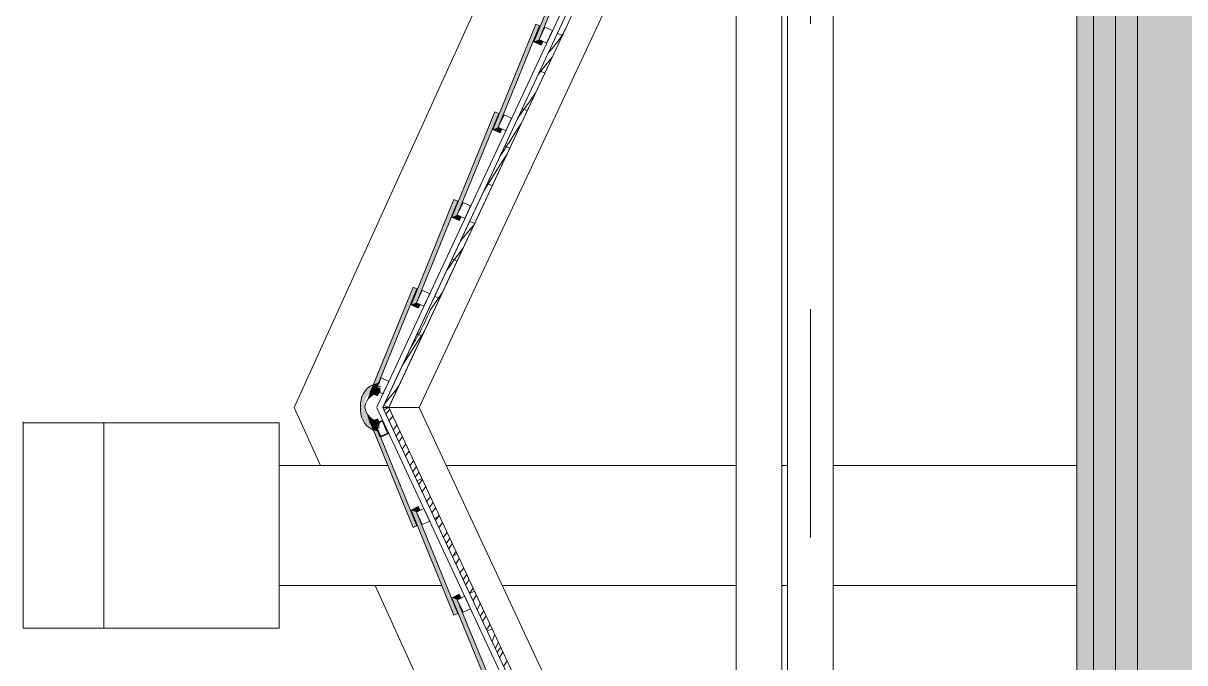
# Model space of a CAD drawing. Header units: feet. Extents: x 2791058 to 2855058, y -67651 to -26651.
# Drawn here: x 2796139 to 2800213, y -44794 to -42552 of the extents above; entities that cross this region are included whole.
import ezdxf

# ---------------------------------------------------------------- set-up
doc = ezdxf.new("R2010")
doc.units = ezdxf.units.FT
doc.header["$MEASUREMENT"] = 0
doc.linetypes.add('AStair_dashed', pattern=[1800, 800, -1000])
doc.linetypes.add('Dot & Dashed', pattern=[335.138881, 176.388884, -88.194442, 0, -70.555556])
for name, color, linetype, lineweight in [('0_muret e jashtme_Pen_No__1', 7, 'Continuous', 0), ('2D Drafting - General_Pen_No__1', 7, 'Continuous', 0), ('Shell - Roof_Pen_No__1', 7, 'Continuous', 0), ('Shell - Roof_Pen_No__21', 7, 'Continuous', 0), ('Structural - Bearing_Pen_No__1', 7, 'Continuous', 0)]:
    doc.layers.add(name, color=color, linetype=linetype, lineweight=lineweight)
for name, color, linetype, lineweight, true_color in [('0_muret e jashtme_Pen_No__14', 7, 'Continuous', 0, 0xbd8b17), ('2D Drafting - General_Pen_No__82', 7, 'Continuous', 0, 0xaaaaaa), ('Structural - Bearing_Pen_No__107', 7, 'Continuous', 0, 0xaaaaaa), ('Structural - Bearing_Pen_No__14', 7, 'Continuous', 0, 0xbd8b17)]:
    doc.layers.add(name, color=color, linetype=linetype, lineweight=lineweight, true_color=true_color)
doc.layers.add('Structural - Bearing', color=7, linetype='Continuous')
pattern_1 = [(90, (2247653.822, -76424.967), (-34.6410162, 0), [20, -40]), (90, (2247636.502, -76394.967), (-34.6410162, 0), [20, -40]), (150, (2247653.822, -76404.967), (17.320508, 30), [20, -40]), (150, (2247619.18, -76404.967), (17.320508, 30), [20, -40]), (210, (2247653.822, -76424.967), (-17.320508, 30), [20, -40]), (210, (2247619.18, -76424.967), (-17.320508, 30), [20, -40])]
pattern_2 = [(90, (2247653.82, -76424.97), (-200, 0), [])]

# ---------------------------------------------------------------- blocks, each defined once
blk = doc.blocks.new('*X12', base_point=(2247653.8, -76425))
at = {"layer": 'Structural - Bearing_Pen_No__14', "color": 42, "linetype": 'Continuous', "lineweight": 0, "true_color": 0xbd8b17}
for p, q in [((2798014.1, -42615.6), (2798026.6, -42597.2)), ((2798026.6, -42597.2), (2798037.8, -42578.1)), ((2798037.8, -42578.1), (2798041.6, -42570.5)), ((2797981, -42654.5), (2797985.8, -42649.7)), ((2797985.8, -42649.7), (2798000.5, -42633.1)), ((2798000.5, -42633.1), (2798014.1, -42615.6)), ((2797971.6, -42698.3), (2797994.8, -42670.7)), ((2797945, -42731.5), (2797971.6, -42698.3)), ((2797917, -42823.9), (2797935.2, -42798.3)), ((2797894.2, -42855.9), (2797917, -42823.9)), ((2797873, -42885.8), (2797894.2, -42855.9)), ((2797863.9, -42937.5), (2797885, -42905.7)), ((2797885, -42905.7), (2797885.3, -42905.2)), ((2797838.1, -42977.4), (2797840.6, -42973.4)), ((2797840.6, -42973.4), (2797843.2, -42969.5)), ((2797843.2, -42969.5), (2797863.9, -42937.5)), ((2797810.1, -43020.5), (2797823.1, -43001.1)), ((2797823.1, -43001.1), (2797825.6, -42997.2)), ((2797823.6, -43029.3), (2797836.2, -43010.4)), ((2797825.6, -42997.2), (2797828.1, -42993.2)), ((2797828.1, -42993.2), (2797830.6, -42989.2)), ((2797830.6, -42989.2), (2797833.1, -42985.3)), ((2797833.1, -42985.3), (2797835.6, -42981.3)), ((2797835.6, -42981.3), (2797838.1, -42977.4)), ((2797792.8, -43077.4), (2797808.1, -43053.3)), ((2797808.1, -43053.3), (2797823.6, -43029.3)), ((2797777.8, -43101.8), (2797792.8, -43077.4)), ((2797750.7, -43147.6), (2797763.1, -43126.3)), ((2797763.1, -43126.3), (2797777.8, -43101.8)), ((2797711.4, -43268.8), (2797719, -43261.2)), ((2797673.9, -43313.1), (2797683.1, -43301.9)), ((2797683.1, -43301.9), (2797692.5, -43290.8)), ((2797692.5, -43290.8), (2797701.9, -43279.7)), ((2797701.9, -43279.7), (2797711.4, -43268.8)), ((2797654.1, -43377.1), (2797682.1, -43340.4)), ((2797672.8, -43314.4), (2797673.9, -43313.1)), ((2797626, -43415.8), (2797654.1, -43377.1)), ((2797624.4, -43418), (2797626, -43415.8)), ((2797590, -43523.6), (2797609.1, -43496.6)), ((2797567.2, -43555.6), (2797590, -43523.6)), ((2797557.7, -43578.3), (2797552.7, -43589.5)), ((2797562.6, -43567), (2797557.7, -43578.3)), ((2797567.2, -43555.6), (2797562.6, -43567)), ((2797536.6, -43622.6), (2797530.9, -43633.4)), ((2797542.1, -43611.6), (2797536.6, -43622.6)), ((2797547.5, -43600.6), (2797542.1, -43611.6)), ((2797552.7, -43589.5), (2797547.5, -43600.6)), ((2797506.6, -43691.9), (2797525.7, -43662.6)), ((2797509, -43672.2), (2797512, -43667.7)), ((2797512, -43667.7), (2797514.8, -43663.1)), ((2797514.8, -43663.1), (2797517.5, -43658.5)), ((2797517.5, -43658.5), (2797520.1, -43653.8)), ((2797520.1, -43653.8), (2797522.6, -43649)), ((2797522.6, -43649), (2797525, -43644.2)), ((2797530.9, -43633.4), (2797525, -43644.2)), ((2797525.7, -43662.6), (2797545, -43633.5)), ((2797545, -43633.5), (2797545.7, -43632.5)), ((2797487.8, -43721.3), (2797506.6, -43691.9)), ((2797499.3, -43685.9), (2797502.9, -43681.1)), ((2797502.9, -43681.1), (2797506, -43676.7)), ((2797506, -43676.7), (2797509, -43672.2)), ((2797468.5, -43752), (2797469.2, -43750.8)), ((2797469.2, -43750.8), (2797487.8, -43721.3)), ((2797473.2, -43787.7), (2797476, -43779.3)), ((2797476, -43779.3), (2797482.2, -43768.4)), ((2797447.2, -43836.5), (2797453.4, -43827.7)), ((2797453.4, -43827.7), (2797458.1, -43820.1)), ((2797412.6, -43878.6), (2797433.5, -43853)), ((2797433.5, -43853), (2797440.6, -43845)), ((2797440.6, -43845), (2797447.2, -43836.5)), ((2797404.7, -43888.6), (2797412.6, -43878.6))]:
    blk.add_line(p, q, dxfattribs=at)
blk = doc.blocks.new('Fill_6', base_point=(2247653.8, -74425))
at = {"layer": 'Structural - Bearing_Pen_No__1', "color": 7, "linetype": 'Continuous', "lineweight": 0}
for p, q in [((2799961.7, -38412.9), (2797403.9, -43890.3)), ((2797421.5, -43898.5), (2799983.1, -38412.9)), ((2797403.9, -43890.3), (2797421.5, -43898.5))]:
    blk.add_line(p, q, dxfattribs=at)
at = {"layer": 'Structural - Bearing_Pen_No__14', "color": 42, "linetype": 'Continuous', "lineweight": 0, "true_color": 0xbd8b17}
blk.add_blockref('*X12', (2247653.8, -76425), dxfattribs=at)
blk = doc.blocks.new('Wall_48', base_point=(2797806.9, -44928.8))
at = {"layer": 'Structural - Bearing', "linetype": 'Continuous', "lineweight": 0}
blk.add_hatch(color=255, dxfattribs=at).paths.add_polyline_path([(2797806.9, -44928.8), (2797661.5, -44572.8), (2797642.8, -44565.5), (2797793.4, -44934.3)])
at = {"layer": 'Structural - Bearing_Pen_No__1', "color": 7, "linetype": 'Continuous', "lineweight": 0, "flags": 128}
for points in [[(2797642.8, -44565.5), (2797793.4, -44934.3)], [(2797806.9, -44928.8), (2797661.5, -44572.8)], [(2797793.4, -44934.3), (2797806.9, -44928.8)]]:
    blk.add_lwpolyline(points, dxfattribs=at)
blk = doc.blocks.new('Wall_49', base_point=(2797661.5, -44572.8))
at = {"layer": 'Structural - Bearing', "linetype": 'Continuous', "lineweight": 0}
blk.add_hatch(color=255, dxfattribs=at).paths.add_polyline_path([(2797661.5, -44572.8), (2797674.7, -44566.7), (2797668.5, -44553.5), (2797642.8, -44565.5)])
at = {"layer": 'Structural - Bearing_Pen_No__1', "color": 7, "linetype": 'Continuous', "lineweight": 0, "flags": 128}
for points in [[(2797668.5, -44553.5), (2797642.8, -44565.5)], [(2797674.7, -44566.7), (2797668.5, -44553.5)], [(2797661.5, -44572.8), (2797674.7, -44566.7)]]:
    blk.add_lwpolyline(points, dxfattribs=at)
blk = doc.blocks.new('Wall_50', base_point=(2797663.4, -44621.4))
at = {"layer": 'Structural - Bearing', "linetype": 'Continuous', "lineweight": 0}
blk.add_hatch(color=255, dxfattribs=at).paths.add_polyline_path([(2797663.4, -44621.4), (2797518, -44265.5), (2797499.3, -44258.2), (2797649.9, -44626.9)])
at = {"layer": 'Structural - Bearing_Pen_No__1', "color": 7, "linetype": 'Continuous', "lineweight": 0, "flags": 128}
for points in [[(2797499.3, -44258.2), (2797649.9, -44626.9)], [(2797663.4, -44621.4), (2797518, -44265.5)], [(2797649.9, -44626.9), (2797663.4, -44621.4)]]:
    blk.add_lwpolyline(points, dxfattribs=at)
blk = doc.blocks.new('Wall_51', base_point=(2797518, -44265.5))
at = {"layer": 'Structural - Bearing', "linetype": 'Continuous', "lineweight": 0}
blk.add_hatch(color=255, dxfattribs=at).paths.add_polyline_path([(2797518, -44265.5), (2797531.1, -44259.3), (2797525, -44246.1), (2797499.3, -44258.2)])
at = {"layer": 'Structural - Bearing_Pen_No__1', "color": 7, "linetype": 'Continuous', "lineweight": 0, "flags": 128}
for points in [[(2797525, -44246.1), (2797499.3, -44258.2)], [(2797518, -44265.5), (2797531.1, -44259.3)], [(2797531.1, -44259.3), (2797525, -44246.1)]]:
    blk.add_lwpolyline(points, dxfattribs=at)
blk = doc.blocks.new('Wall_52', base_point=(2797519.8, -44314.1))
at = {"layer": 'Structural - Bearing', "linetype": 'Continuous', "lineweight": 0}
for points in [[(2797366.9, -43978), (2797384.9, -43983.9), (2797374.4, -43958.1), (2797355.7, -43950.8)], [(2797506.4, -44319.6), (2797519.8, -44314.1), (2797384.9, -43983.9), (2797366.9, -43978)]]:
    blk.add_hatch(color=255, dxfattribs=at).paths.add_polyline_path(points)
at = {"layer": 'Structural - Bearing_Pen_No__1', "color": 7, "linetype": 'Continuous', "lineweight": 0, "flags": 128}
for points in [[(2797355.7, -43950.8), (2797506.4, -44319.6)], [(2797519.8, -44314.1), (2797374.4, -43958.1)], [(2797506.4, -44319.6), (2797519.8, -44314.1)]]:
    blk.add_lwpolyline(points, dxfattribs=at)
blk = doc.blocks.new('Wall_53', base_point=(2797374.4, -43958.1))
at = {"layer": 'Structural - Bearing', "linetype": 'Continuous', "lineweight": 0}
blk.add_hatch(color=255, dxfattribs=at).paths.add_polyline_path([(2797374.4, -43958.1), (2797387.6, -43952), (2797381.5, -43938.8), (2797355.7, -43950.8)])
at = {"layer": 'Structural - Bearing_Pen_No__1', "color": 7, "linetype": 'Continuous', "lineweight": 0, "flags": 128}
for points in [[(2797381.5, -43938.8), (2797355.7, -43950.8)], [(2797374.4, -43958.1), (2797387.6, -43952)], [(2797387.6, -43952), (2797381.5, -43938.8)]]:
    blk.add_lwpolyline(points, dxfattribs=at)
blk = doc.blocks.new('Wall_76', base_point=(2797391, -43830.2))
at = {"layer": 'Structural - Bearing', "linetype": 'Continuous', "lineweight": 0}
for points in [[(2797344, -43877.3, -0.245248), (2797392.6, -43844.7), (2797391, -43830.2, 0.121657), (2797356, -43843.1)], [(2797353.5, -43950.7), (2797322.7, -43896.2, 0.405813), (2797386, -43984.1), (2797388.6, -43969.7, -0.162057)], [(2797344, -43877.3, 0.081002), (2797337.3, -43896.5)]]:
    blk.add_hatch(color=255, dxfattribs=at).paths.add_polyline_path(points)
at = {"layer": 'Structural - Bearing_Pen_No__1', "color": 7, "linetype": 'Continuous', "lineweight": 0}
for radius, start, end in [(77.8, 96.3459, 124.0911), (63.2, 96.3459, 169.9885), (77.8, 171.6164, 245.1176), (63.2, 223.1476, 259.9682), (77.8, 259.1529, 259.9682)]:
    blk.add_arc((2797399.6, -43907.5), radius, start, end, dxfattribs=at)
blk = doc.blocks.new('Wall_81', base_point=(2798094, -42253.5))
at = {"layer": 'Structural - Bearing', "linetype": 'Continuous', "lineweight": 0}
blk.add_hatch(color=255, dxfattribs=at).paths.add_polyline_path([(2798080.5, -42248), (2797929.9, -42616.7), (2797948.5, -42609.4), (2798094, -42253.5)])
at = {"layer": 'Structural - Bearing_Pen_No__1', "color": 7, "linetype": 'Continuous', "lineweight": 0, "flags": 128}
for points in [[(2798080.5, -42248), (2797929.9, -42616.7)], [(2797948.5, -42609.4), (2798094, -42253.5)], [(2798094, -42253.5), (2798080.5, -42248)]]:
    blk.add_lwpolyline(points, dxfattribs=at)
blk = doc.blocks.new('Wall_82', base_point=(2797948.5, -42609.4))
at = {"layer": 'Structural - Bearing', "linetype": 'Continuous', "lineweight": 0}
blk.add_hatch(color=255, dxfattribs=at).paths.add_polyline_path([(2797929.9, -42616.7), (2797955.6, -42628.8), (2797961.7, -42615.6), (2797948.5, -42609.4)])
at = {"layer": 'Structural - Bearing_Pen_No__1', "color": 7, "linetype": 'Continuous', "lineweight": 0, "flags": 128}
for points in [[(2797961.7, -42615.6), (2797948.5, -42609.4)], [(2797929.9, -42616.7), (2797955.6, -42628.8)], [(2797955.6, -42628.8), (2797961.7, -42615.6)]]:
    blk.add_lwpolyline(points, dxfattribs=at)
blk = doc.blocks.new('Wall_83', base_point=(2797519.8, -43482.9))
at = {"layer": 'Structural - Bearing', "linetype": 'Continuous', "lineweight": 0}
for points in [[(2797367.3, -43817.9), (2797385.4, -43812.1), (2797519.8, -43482.9), (2797506.4, -43477.4)], [(2797355.7, -43846.2), (2797374.4, -43838.9), (2797385.4, -43812.1), (2797367.3, -43817.9)]]:
    blk.add_hatch(color=255, dxfattribs=at).paths.add_polyline_path(points)
at = {"layer": 'Structural - Bearing_Pen_No__1', "color": 7, "linetype": 'Continuous', "lineweight": 0, "flags": 128}
for points in [[(2797506.4, -43477.4), (2797355.7, -43846.2)], [(2797374.4, -43838.9), (2797519.8, -43482.9)], [(2797519.8, -43482.9), (2797506.4, -43477.4)]]:
    blk.add_lwpolyline(points, dxfattribs=at)
blk = doc.blocks.new('Wall_84', base_point=(2797374.4, -43838.9))
at = {"layer": 'Structural - Bearing', "linetype": 'Continuous', "lineweight": 0}
blk.add_hatch(color=255, dxfattribs=at).paths.add_polyline_path([(2797355.7, -43846.2), (2797381.5, -43858.2), (2797387.6, -43845), (2797374.4, -43838.9)])
at = {"layer": 'Structural - Bearing_Pen_No__1', "color": 7, "linetype": 'Continuous', "lineweight": 0, "flags": 128}
for points in [[(2797355.7, -43846.2), (2797381.5, -43858.2)], [(2797387.6, -43845), (2797374.4, -43838.9)], [(2797381.5, -43858.2), (2797387.6, -43845)]]:
    blk.add_lwpolyline(points, dxfattribs=at)
blk = doc.blocks.new('Wall_85', base_point=(2797390.1, -43811.3))
at = {"layer": 'Structural - Bearing', "linetype": 'Continuous', "lineweight": 0}
for points in [[(2797392, -43825.7), (2797390.1, -43811.3, 0.405813), (2797322.7, -43896.2), (2797356, -43843.1, -0.162057)], [(2797343.1, -43916), (2797337.3, -43896.5, 0.081002)], [(2797343.1, -43916), (2797353.5, -43950.7, 0.121657), (2797387.8, -43965.3), (2797390.1, -43950.9, -0.245248)]]:
    blk.add_hatch(color=255, dxfattribs=at).paths.add_polyline_path(points)
at = {"layer": 'Structural - Bearing_Pen_No__1', "color": 7, "linetype": 'Continuous', "lineweight": 0}
for radius, start, end in [(77.8, 114.9142, 185.6782), (63.2, 97.3264, 134.1471), (77.8, 97.3264, 100.8729), (63.2, 187.3062, 260.9488), (77.8, 233.2035, 236.0727), (77.8, 252.1651, 260.9488)]:
    blk.add_arc((2797400, -43888.5), radius, start, end, dxfattribs=at)
blk = doc.blocks.new('Wall_86', base_point=(2797390.1, -43811.3))
at = {"layer": 'Structural - Bearing', "linetype": 'Continuous', "lineweight": 0}
for points in [[(2797392, -43825.7), (2797390.1, -43811.3, 0.405813), (2797322.7, -43896.2), (2797356, -43843.1, -0.162057)], [(2797343.1, -43916), (2797337.3, -43896.5, 0.081002)], [(2797343.1, -43916), (2797353.5, -43950.7, 0.121657), (2797387.8, -43965.3), (2797390.1, -43950.9, -0.245248)]]:
    blk.add_hatch(color=255, dxfattribs=at).paths.add_polyline_path(points)
at = {"layer": 'Structural - Bearing_Pen_No__1', "color": 7, "linetype": 'Continuous', "lineweight": 0}
for radius, start, end in [(77.8, 114.9142, 185.6782), (63.2, 97.3264, 134.1471), (77.8, 97.3264, 100.8729), (63.2, 187.3062, 260.9488), (77.8, 233.2035, 236.0727), (77.8, 252.1651, 260.9488)]:
    blk.add_arc((2797400, -43888.5), radius, start, end, dxfattribs=at)
blk = doc.blocks.new('Wall_87', base_point=(2797391, -43830.2))
at = {"layer": 'Structural - Bearing', "linetype": 'Continuous', "lineweight": 0}
for points in [[(2797344, -43877.3, -0.245248), (2797392.6, -43844.7), (2797391, -43830.2, 0.121657), (2797356, -43843.1)], [(2797353.5, -43950.7), (2797322.7, -43896.2, 0.405813), (2797386, -43984.1), (2797388.6, -43969.7, -0.162057)], [(2797344, -43877.3, 0.081002), (2797337.3, -43896.5)]]:
    blk.add_hatch(color=255, dxfattribs=at).paths.add_polyline_path(points)
at = {"layer": 'Structural - Bearing_Pen_No__1', "color": 7, "linetype": 'Continuous', "lineweight": 0}
for radius, start, end in [(77.8, 96.3459, 107.0665), (63.2, 96.3459, 169.9885), (77.8, 122.8798, 124.0911), (77.8, 171.6164, 245.1176), (63.2, 223.1476, 259.9682), (77.8, 259.1529, 259.9682)]:
    blk.add_arc((2797399.6, -43907.5), radius, start, end, dxfattribs=at)
blk = doc.blocks.new('Wall_88', base_point=(2797390.1, -43811.3))
at = {"layer": 'Structural - Bearing', "linetype": 'Continuous', "lineweight": 0}
for points in [[(2797392, -43825.7), (2797390.1, -43811.3, 0.405813), (2797322.7, -43896.2), (2797356, -43843.1, -0.162057)], [(2797343.1, -43916), (2797337.3, -43896.5, 0.081002)], [(2797343.1, -43916), (2797353.5, -43950.7, 0.121657), (2797387.8, -43965.3), (2797390.1, -43950.9, -0.245248)]]:
    blk.add_hatch(color=255, dxfattribs=at).paths.add_polyline_path(points)
at = {"layer": 'Structural - Bearing_Pen_No__1', "color": 7, "linetype": 'Continuous', "lineweight": 0}
for radius, start, end in [(77.8, 114.9142, 185.6782), (63.2, 97.3264, 134.1471), (77.8, 97.3264, 100.8729), (63.2, 187.3062, 260.9488), (77.8, 233.2035, 236.0727), (77.8, 252.1651, 260.9488)]:
    blk.add_arc((2797400, -43888.5), radius, start, end, dxfattribs=at)
blk = doc.blocks.new('Wall_89', base_point=(2797391, -43830.2))
at = {"layer": 'Structural - Bearing', "linetype": 'Continuous', "lineweight": 0}
for points in [[(2797344, -43877.3, -0.245248), (2797392.6, -43844.7), (2797391, -43830.2, 0.121657), (2797356, -43843.1)], [(2797353.5, -43950.7), (2797322.7, -43896.2, 0.405813), (2797386, -43984.1), (2797388.6, -43969.7, -0.162057)], [(2797344, -43877.3, 0.081002), (2797337.3, -43896.5)]]:
    blk.add_hatch(color=255, dxfattribs=at).paths.add_polyline_path(points)
at = {"layer": 'Structural - Bearing_Pen_No__1', "color": 7, "linetype": 'Continuous', "lineweight": 0}
for radius, start, end in [(77.8, 96.3459, 107.0665), (63.2, 96.3459, 169.9885), (77.8, 122.8798, 124.0911), (77.8, 171.6164, 245.1176), (63.2, 223.1476, 259.9682), (77.8, 259.1529, 259.9682)]:
    blk.add_arc((2797399.6, -43907.5), radius, start, end, dxfattribs=at)
blk = doc.blocks.new('Wall_90', base_point=(2797391, -43830.2))
at = {"layer": 'Structural - Bearing', "linetype": 'Continuous', "lineweight": 0}
for points in [[(2797344, -43877.3, -0.245248), (2797392.6, -43844.7), (2797391, -43830.2, 0.121657), (2797356, -43843.1)], [(2797353.5, -43950.7), (2797322.7, -43896.2, 0.405813), (2797386, -43984.1), (2797388.6, -43969.7, -0.162057)], [(2797344, -43877.3, 0.081002), (2797337.3, -43896.5)]]:
    blk.add_hatch(color=255, dxfattribs=at).paths.add_polyline_path(points)
at = {"layer": 'Structural - Bearing_Pen_No__1', "color": 7, "linetype": 'Continuous', "lineweight": 0}
for radius, start, end in [(77.8, 96.3459, 107.0665), (63.2, 96.3459, 169.9885), (77.8, 122.8798, 124.0911), (77.8, 171.6164, 245.1176), (63.2, 223.1476, 259.9682), (77.8, 259.1529, 259.9682)]:
    blk.add_arc((2797399.6, -43907.5), radius, start, end, dxfattribs=at)
blk = doc.blocks.new('Wall_91', base_point=(2797390.1, -43811.3))
at = {"layer": 'Structural - Bearing', "linetype": 'Continuous', "lineweight": 0}
blk.add_hatch(color=255, dxfattribs=at).paths.add_polyline_path([(2797390.1, -43811.3, 0.866398), (2797387.8, -43965.3), (2797390.1, -43950.9, -0.866398), (2797392, -43825.7)])
at = {"layer": 'Structural - Bearing_Pen_No__1', "color": 7, "linetype": 'Continuous', "lineweight": 0}
for radius, start, end in [(77.8, 114.9142, 185.6782), (63.2, 97.3264, 134.1471), (77.8, 97.3264, 100.8729), (63.2, 187.3062, 260.9488), (77.8, 233.2035, 236.0727), (77.8, 252.1651, 260.9488)]:
    blk.add_arc((2797400, -43888.5), radius, start, end, dxfattribs=at)
blk = doc.blocks.new('*X141', base_point=(2247653.8, -76425))
at = {"layer": 'Structural - Bearing_Pen_No__14', "color": 42, "linetype": 'Continuous', "lineweight": 0, "true_color": 0xbd8b17}
for p, q in [((2797415.3, -43916.6), (2797424.5, -43905.4)), ((2797424.5, -43905.4), (2797424.6, -43905.2)), ((2797411, -43921.9), (2797415.3, -43916.6)), ((2797422.1, -43945.7), (2797424.5, -43942.6)), ((2797424.5, -43942.6), (2797435.6, -43928.7)), ((2797437.3, -43978.1), (2797445.4, -43966.7)), ((2797445.4, -43966.7), (2797450.2, -43960)), ((2797447.1, -43999.1), (2797455.4, -43987.7)), ((2797455.4, -43987.7), (2797460.1, -43981.3)), ((2797456.4, -44019.1), (2797458.1, -44016.8)), ((2797458.1, -44016.8), (2797469.7, -44001.8)), ((2797474.4, -44036.8), (2797481.7, -44027.5)), ((2797468.4, -44044.7), (2797474.4, -44036.8)), ((2797479.8, -44069.3), (2797481.7, -44066.8)), ((2797481.7, -44066.8), (2797493.1, -44051.8)), ((2797495.7, -44103.3), (2797508.6, -44085.2)), ((2797505.4, -44124.1), (2797518.3, -44105.9)), ((2797514.4, -44143.2), (2797524.4, -44129.5)), ((2797524.4, -44129.5), (2797527.4, -44125.4)), ((2797526.4, -44169.1), (2797537.4, -44153.9)), ((2797537.4, -44153.9), (2797539.4, -44151.1)), ((2797538.1, -44194.1), (2797539.8, -44191.7)), ((2797539.8, -44191.7), (2797551.1, -44176.1)), ((2797554.2, -44228.5), (2797567.1, -44210.4)), ((2797564.1, -44249.8), (2797576.9, -44231.3)), ((2797572.7, -44268.2), (2797585.6, -44250.1)), ((2797585.2, -44294.8), (2797595.6, -44279.5)), ((2797595.6, -44279.5), (2797597.9, -44276.2)), ((2797596.9, -44320.1), (2797598.8, -44317.2)), ((2797598.8, -44317.2), (2797609.7, -44301.5)), ((2797612.7, -44353.7), (2797612.8, -44353.6)), ((2797612.8, -44353.6), (2797625.6, -44335.6)), ((2797626.4, -44371.2), (2797635.8, -44357.4)), ((2797623.1, -44376.1), (2797626.4, -44371.2)), ((2797631.6, -44394.4), (2797639.4, -44382.7)), ((2797639.4, -44382.7), (2797644.3, -44375.7)), ((2797655, -44405.9), (2797657, -44402.8)), ((2797644.6, -44422.2), (2797655, -44405.9)), ((2797656.3, -44447.3), (2797658.7, -44443.4)), ((2797658.7, -44443.4), (2797668.8, -44428.1)), ((2797671.1, -44479), (2797676.2, -44471.9)), ((2797676.2, -44471.9), (2797684.1, -44460.8)), ((2797691.5, -44489.3), (2797694.9, -44484.1)), ((2797682.5, -44503.2), (2797691.5, -44489.3)), ((2797691, -44521.4), (2797692.1, -44519.6)), ((2797692.1, -44519.6), (2797695.1, -44515)), ((2797695.1, -44515), (2797698.1, -44510.3)), ((2797698.1, -44510.3), (2797701.2, -44505.7)), ((2797701.2, -44505.7), (2797703.4, -44502.2)), ((2797704.8, -44551.1), (2797715.6, -44533)), ((2797715.6, -44533), (2797716.8, -44531)), ((2797719.7, -44570.2), (2797728.5, -44556)), ((2797719.7, -44570.2), (2797717.3, -44577.8)), ((2797735, -44601.5), (2797731.8, -44608.9)), ((2797739.6, -44590.2), (2797735, -44601.5)), ((2797739.6, -44590.2), (2797742.5, -44586)), ((2797742.1, -44630.9), (2797744.4, -44627.2)), ((2797744.4, -44627.2), (2797746.9, -44623.3)), ((2797746.9, -44623.3), (2797749.4, -44619.3)), ((2797749.4, -44619.3), (2797751.9, -44615.4)), ((2797750.1, -44648.1), (2797753.2, -44643.5)), ((2797751.9, -44615.4), (2797754.4, -44611.5)), ((2797753.2, -44643.5), (2797762.8, -44629.5)), ((2797764.3, -44678.4), (2797767.5, -44673.4)), ((2797767.5, -44673.4), (2797774.7, -44662.2)), ((2797774.7, -44662.2), (2797776.7, -44659.2)), ((2797791, -44701), (2797783.5, -44719.5)), ((2797793.3, -44694.7), (2797791, -44701)), ((2797805.9, -44721.8), (2797800.8, -44732.4)), ((2797795.2, -44743.3), (2797794.9, -44743.9)), ((2797800.8, -44732.4), (2797795.2, -44743.3)), ((2797801.3, -44757.7), (2797803.6, -44754.3)), ((2797803.6, -44754.3), (2797813.9, -44739)), ((2797809.5, -44775.3), (2797821.9, -44756.1)), ((2797825.4, -44804.7), (2797832.3, -44793.4)), ((2797832.3, -44793.4), (2797836.3, -44786.9))]:
    blk.add_line(p, q, dxfattribs=at)
blk = doc.blocks.new('Fill_7', base_point=(2247653.8, -74425))
at = {"layer": 'Structural - Bearing_Pen_No__1', "color": 7, "linetype": 'Continuous', "lineweight": 0}
for p, q in [((2797421.5, -43898.5), (2797403.9, -43906.7)), ((2797403.9, -43906.7), (2799961.7, -49384.1)), ((2799983.1, -49384.1), (2797421.5, -43898.5))]:
    blk.add_line(p, q, dxfattribs=at)
at = {"layer": 'Structural - Bearing_Pen_No__14', "color": 42, "linetype": 'Continuous', "lineweight": 0, "true_color": 0xbd8b17}
blk.add_blockref('*X141', (2247653.8, -76425), dxfattribs=at)
blk = doc.blocks.new('Wall_104', base_point=(2797950.4, -42560.8))
at = {"layer": 'Structural - Bearing', "linetype": 'Continuous', "lineweight": 0}
blk.add_hatch(color=255, dxfattribs=at).paths.add_polyline_path([(2797937, -42555.3), (2797786.3, -42924.1), (2797805, -42916.8), (2797950.4, -42560.8)])
at = {"layer": 'Structural - Bearing_Pen_No__1', "color": 7, "linetype": 'Continuous', "lineweight": 0, "flags": 128}
for points in [[(2797937, -42555.3), (2797786.3, -42924.1)], [(2797805, -42916.8), (2797950.4, -42560.8)], [(2797950.4, -42560.8), (2797937, -42555.3)]]:
    blk.add_lwpolyline(points, dxfattribs=at)
blk = doc.blocks.new('Wall_105', base_point=(2797805, -42916.8))
at = {"layer": 'Structural - Bearing', "linetype": 'Continuous', "lineweight": 0}
blk.add_hatch(color=255, dxfattribs=at).paths.add_polyline_path([(2797786.3, -42924.1), (2797812, -42936.1), (2797818.2, -42922.9), (2797805, -42916.8)])
at = {"layer": 'Structural - Bearing_Pen_No__1', "color": 7, "linetype": 'Continuous', "lineweight": 0, "flags": 128}
for points in [[(2797786.3, -42924.1), (2797812, -42936.1)], [(2797818.2, -42922.9), (2797805, -42916.8)], [(2797812, -42936.1), (2797818.2, -42922.9)]]:
    blk.add_lwpolyline(points, dxfattribs=at)
blk = doc.blocks.new('Wall_106', base_point=(2797806.9, -42868.2))
at = {"layer": 'Structural - Bearing', "linetype": 'Continuous', "lineweight": 0}
blk.add_hatch(color=255, dxfattribs=at).paths.add_polyline_path([(2797793.4, -42862.7), (2797642.8, -43231.5), (2797661.5, -43224.1), (2797806.9, -42868.2)])
at = {"layer": 'Structural - Bearing_Pen_No__1', "color": 7, "linetype": 'Continuous', "lineweight": 0, "flags": 128}
for points in [[(2797793.4, -42862.7), (2797642.8, -43231.5)], [(2797661.5, -43224.1), (2797806.9, -42868.2)], [(2797806.9, -42868.2), (2797793.4, -42862.7)]]:
    blk.add_lwpolyline(points, dxfattribs=at)
blk = doc.blocks.new('Wall_107', base_point=(2797661.5, -43224.1))
at = {"layer": 'Structural - Bearing', "linetype": 'Continuous', "lineweight": 0}
blk.add_hatch(color=255, dxfattribs=at).paths.add_polyline_path([(2797642.8, -43231.5), (2797668.5, -43243.5), (2797674.7, -43230.3), (2797661.5, -43224.1)])
at = {"layer": 'Structural - Bearing_Pen_No__1', "color": 7, "linetype": 'Continuous', "lineweight": 0, "flags": 128}
for points in [[(2797642.8, -43231.5), (2797668.5, -43243.5)], [(2797674.7, -43230.3), (2797661.5, -43224.1)], [(2797668.5, -43243.5), (2797674.7, -43230.3)]]:
    blk.add_lwpolyline(points, dxfattribs=at)
blk = doc.blocks.new('Wall_108', base_point=(2797663.4, -43175.5))
at = {"layer": 'Structural - Bearing', "linetype": 'Continuous', "lineweight": 0}
blk.add_hatch(color=255, dxfattribs=at).paths.add_polyline_path([(2797649.9, -43170), (2797499.3, -43538.8), (2797518, -43531.5), (2797663.4, -43175.5)])
at = {"layer": 'Structural - Bearing_Pen_No__1', "color": 7, "linetype": 'Continuous', "lineweight": 0, "flags": 128}
for points in [[(2797649.9, -43170), (2797499.3, -43538.8)], [(2797518, -43531.5), (2797663.4, -43175.5)], [(2797663.4, -43175.5), (2797649.9, -43170)]]:
    blk.add_lwpolyline(points, dxfattribs=at)
blk = doc.blocks.new('Wall_109', base_point=(2797518, -43531.5))
at = {"layer": 'Structural - Bearing', "linetype": 'Continuous', "lineweight": 0}
blk.add_hatch(color=255, dxfattribs=at).paths.add_polyline_path([(2797499.3, -43538.8), (2797525, -43550.8), (2797531.1, -43537.6), (2797518, -43531.5)])
at = {"layer": 'Structural - Bearing_Pen_No__1', "color": 7, "linetype": 'Continuous', "lineweight": 0, "flags": 128}
for points in [[(2797499.3, -43538.8), (2797525, -43550.8)], [(2797531.1, -43537.6), (2797518, -43531.5)], [(2797525, -43550.8), (2797531.1, -43537.6)]]:
    blk.add_lwpolyline(points, dxfattribs=at)

msp = doc.modelspace()

# ---------------------------------------------------------------- hatches: boundary and pattern name
at = {"layer": '0_muret e jashtme_Pen_No__14', "linetype": 'Continuous', "lineweight": 0, "true_color": 0xbd8b17}
h = msp.add_hatch(dxfattribs=at)
h.set_pattern_fill('STYROFOAM_SM_INSULATION', color=42, style=0, pattern_type=2)
h.set_pattern_definition(pattern_1)
h.paths.add_polyline_path([(2800047.7, -38503.6), (2800047.7, -49293.4), (2799970.2, -49127.3), (2799970.2, -38669.6)])
h = msp.add_hatch(dxfattribs=at)
h.set_pattern_fill('STYROFOAM_SM_INSULATION', color=42, style=0, pattern_type=2)
h.set_pattern_definition(pattern_1)
h.paths.add_polyline_path([(2799970.2, -49127.3), (2799892.7, -48961.3), (2799892.7, -38835.7), (2799970.2, -38669.6)])
at = {"layer": '2D Drafting - General_Pen_No__1', "linetype": 'Continuous', "lineweight": 0}
msp.add_hatch(color=7, dxfattribs=at).paths.add_polyline_path([(2800241.6, -38568), (2800241.6, -38907.2), (2800449.9, -38907.2), (2800449.9, -39149.5), (2800241.6, -39149.5), (2800241.6, -42636), (2800241.6, -48017.5), (2800449.9, -48017.5), (2800449.9, -48259.8), (2800241.6, -48259.8), (2800241.6, -49762.1), (2800047.7, -49762.1), (2799757, -49762.1), (2799757, -49568.2), (2800047.7, -49568.2), (2800047.7, -38568)])
at = {"layer": '2D Drafting - General_Pen_No__82', "linetype": 'Continuous', "lineweight": 0, "true_color": 0xaaaaaa}
h = msp.add_hatch(dxfattribs=at)
h.set_pattern_fill('SOLDIER_COURSE', color=253, style=0, pattern_type=2)
h.set_pattern_definition(pattern_2)
h.paths.add_polyline_path([(2797974.9, -42621.7), (2797995.4, -42577.8), (2797969.1, -42565.5), (2797948.5, -42609.4)])
h = msp.add_hatch(dxfattribs=at)
h.set_pattern_fill('SOLDIER_COURSE', color=253, style=0, pattern_type=2)
h.set_pattern_definition(pattern_2)
h.paths.add_polyline_path([(2797974.9, -42621.7), (2797995.4, -42577.8), (2797969.1, -42565.5), (2797948.5, -42609.4)])
h = msp.add_hatch(dxfattribs=at)
h.set_pattern_fill('SOLDIER_COURSE', color=253, style=0, pattern_type=2)
h.set_pattern_definition(pattern_2)
h.paths.add_polyline_path([(2797831.4, -42929.1), (2797851.9, -42885.2), (2797825.5, -42872.9), (2797805, -42916.8)])
h = msp.add_hatch(dxfattribs=at)
h.set_pattern_fill('SOLDIER_COURSE', color=253, style=0, pattern_type=2)
h.set_pattern_definition(pattern_2)
h.paths.add_polyline_path([(2797831.4, -42929.1), (2797851.9, -42885.2), (2797825.5, -42872.9), (2797805, -42916.8)])
h = msp.add_hatch(dxfattribs=at)
h.set_pattern_fill('SOLDIER_COURSE', color=253, style=0, pattern_type=2)
h.set_pattern_definition(pattern_2)
h.paths.add_polyline_path([(2797687.8, -43236.4), (2797708.3, -43192.5), (2797682, -43180.2), (2797661.5, -43224.1)])
h = msp.add_hatch(dxfattribs=at)
h.set_pattern_fill('SOLDIER_COURSE', color=253, style=0, pattern_type=2)
h.set_pattern_definition(pattern_2)
h.paths.add_polyline_path([(2797687.8, -43236.4), (2797708.3, -43192.5), (2797682, -43180.2), (2797661.5, -43224.1)])
h = msp.add_hatch(dxfattribs=at)
h.set_pattern_fill('SOLDIER_COURSE', color=253, style=0, pattern_type=2)
h.set_pattern_definition(pattern_2)
h.paths.add_polyline_path([(2797544.3, -43543.8), (2797564.8, -43499.9), (2797538.5, -43487.6), (2797518, -43531.5)])
h = msp.add_hatch(dxfattribs=at)
h.set_pattern_fill('SOLDIER_COURSE', color=253, style=0, pattern_type=2)
h.set_pattern_definition(pattern_2)
h.paths.add_polyline_path([(2797544.3, -43543.8), (2797564.8, -43499.9), (2797538.5, -43487.6), (2797518, -43531.5)])
h = msp.add_hatch(dxfattribs=at)
h.set_pattern_fill('SOLDIER_COURSE', color=253, style=0, pattern_type=2)
h.set_pattern_definition(pattern_2)
h.paths.add_polyline_path([(2797400.8, -43851.2), (2797421.3, -43807.2), (2797394.9, -43794.9), (2797374.4, -43838.9)])
h = msp.add_hatch(dxfattribs=at)
h.set_pattern_fill('SOLDIER_COURSE', color=253, style=0, pattern_type=2)
h.set_pattern_definition(pattern_2)
h.paths.add_polyline_path([(2797400.8, -43851.2), (2797421.3, -43807.2), (2797394.9, -43794.9), (2797374.4, -43838.9)])
h = msp.add_hatch(dxfattribs=at)
h.set_pattern_fill('SOLDIER_COURSE', color=253, style=0, pattern_type=2)
h.set_pattern_definition(pattern_2)
h.paths.add_polyline_path([(2797400.8, -43851.2), (2797421.3, -43807.2), (2797394.9, -43794.9), (2797374.4, -43838.9)])
h = msp.add_hatch(dxfattribs=at)
h.set_pattern_fill('SOLDIER_COURSE', color=253, style=0, pattern_type=2)
h.set_pattern_definition(pattern_2)
h.paths.add_polyline_path([(2797400.8, -43851.2), (2797421.3, -43807.2), (2797394.9, -43794.9), (2797374.4, -43838.9)])
h = msp.add_hatch(dxfattribs=at)
h.set_pattern_fill('SOLDIER_COURSE', color=253, style=0, pattern_type=2)
h.set_pattern_definition(pattern_2)
h.paths.add_polyline_path([(2797398.6, -43944.8), (2797417, -43989.6), (2797390.1, -44000.7), (2797371.7, -43955.8)])
h = msp.add_hatch(dxfattribs=at)
h.set_pattern_fill('SOLDIER_COURSE', color=253, style=0, pattern_type=2)
h.set_pattern_definition(pattern_2)
h.paths.add_polyline_path([(2797398.6, -43944.8), (2797417, -43989.6), (2797390.1, -44000.7), (2797371.7, -43955.8)])
h = msp.add_hatch(dxfattribs=at)
h.set_pattern_fill('SOLDIER_COURSE', color=253, style=0, pattern_type=2)
h.set_pattern_definition(pattern_2)
h.paths.add_polyline_path([(2797398.6, -43944.8), (2797417, -43989.6), (2797390.1, -44000.7), (2797371.7, -43955.8)])
h = msp.add_hatch(dxfattribs=at)
h.set_pattern_fill('SOLDIER_COURSE', color=253, style=0, pattern_type=2)
h.set_pattern_definition(pattern_2)
h.paths.add_polyline_path([(2797398.6, -43944.8), (2797417, -43989.6), (2797390.1, -44000.7), (2797371.7, -43955.8)])
h = msp.add_hatch(dxfattribs=at)
h.set_pattern_fill('SOLDIER_COURSE', color=253, style=0, pattern_type=2)
h.set_pattern_definition(pattern_2)
h.paths.add_polyline_path([(2797400.8, -43945.8), (2797421.3, -43989.7), (2797394.9, -44002), (2797374.4, -43958.1)])
h = msp.add_hatch(dxfattribs=at)
h.set_pattern_fill('SOLDIER_COURSE', color=253, style=0, pattern_type=2)
h.set_pattern_definition(pattern_2)
h.paths.add_polyline_path([(2797400.8, -43945.8), (2797421.3, -43989.7), (2797394.9, -44002), (2797374.4, -43958.1)])
h = msp.add_hatch(dxfattribs=at)
h.set_pattern_fill('SOLDIER_COURSE', color=253, style=0, pattern_type=2)
h.set_pattern_definition(pattern_2)
h.paths.add_polyline_path([(2797400.8, -43945.8), (2797421.3, -43989.7), (2797394.9, -44002), (2797374.4, -43958.1)])
h = msp.add_hatch(dxfattribs=at)
h.set_pattern_fill('SOLDIER_COURSE', color=253, style=0, pattern_type=2)
h.set_pattern_definition(pattern_2)
h.paths.add_polyline_path([(2797400.8, -43945.8), (2797421.3, -43989.7), (2797394.9, -44002), (2797374.4, -43958.1)])
h = msp.add_hatch(dxfattribs=at)
h.set_pattern_fill('SOLDIER_COURSE', color=253, style=0, pattern_type=2)
h.set_pattern_definition(pattern_2)
h.paths.add_polyline_path([(2797544.3, -44253.2), (2797564.8, -44297.1), (2797538.5, -44309.4), (2797518, -44265.5)])
h = msp.add_hatch(dxfattribs=at)
h.set_pattern_fill('SOLDIER_COURSE', color=253, style=0, pattern_type=2)
h.set_pattern_definition(pattern_2)
h.paths.add_polyline_path([(2797544.3, -44253.2), (2797564.8, -44297.1), (2797538.5, -44309.4), (2797518, -44265.5)])
h = msp.add_hatch(dxfattribs=at)
h.set_pattern_fill('SOLDIER_COURSE', color=253, style=0, pattern_type=2)
h.set_pattern_definition(pattern_2)
h.paths.add_polyline_path([(2797687.8, -44560.5), (2797708.3, -44604.4), (2797682, -44616.7), (2797661.5, -44572.8)])
h = msp.add_hatch(dxfattribs=at)
h.set_pattern_fill('SOLDIER_COURSE', color=253, style=0, pattern_type=2)
h.set_pattern_definition(pattern_2)
h.paths.add_polyline_path([(2797687.8, -44560.5), (2797708.3, -44604.4), (2797682, -44616.7), (2797661.5, -44572.8)])
at = {"layer": 'Structural - Bearing_Pen_No__107', "linetype": 'Continuous', "lineweight": 0, "true_color": 0xe9e9e9}
msp.add_hatch(color=254, dxfattribs=at).paths.add_polyline_path([(2799892.7, -38835.7), (2799892.7, -48961.3), (2799834.5, -48836.8), (2799834.5, -38960.2)])

# ---------------------------------------------------------------- linework, layer by layer
at = {"layer": '0_muret e jashtme_Pen_No__1', "color": 7, "linetype": 'Continuous', "lineweight": 0, "flags": 128}
for points in [[(2800047.7, -38503.6), (2800047.7, -49293.4), (2799970.2, -49127.3), (2799970.2, -38669.6)], [(2799970.2, -49127.3), (2799892.7, -48961.3), (2799892.7, -38835.7), (2799970.2, -38669.6)]]:
    msp.add_lwpolyline(points, close=True, dxfattribs=at)
at = {"layer": '2D Drafting - General_Pen_No__1', "color": 7, "linetype": 'Continuous', "lineweight": 0}
for p, q in [((2797379.1, -43897.5), (2799940.3, -38412.9)), ((2797400.3, -43898), (2799961.7, -38412.9)), ((2797421.5, -43898.5), (2799983.1, -38412.9)), ((2797379.1, -43899.5), (2799940.3, -49384.1)), ((2797400.3, -43899), (2799961.7, -49384.1)), ((2797421.5, -43898.5), (2799983.1, -49384.1))]:
    msp.add_line(p, q, dxfattribs=at)
at = {"layer": '2D Drafting - General_Pen_No__1', "color": 7, "linetype": 'Continuous', "lineweight": 0, "flags": 128}
for points in [[(2800241.6, -38568), (2800241.6, -38907.2), (2800449.9, -38907.2), (2800449.9, -39149.5), (2800241.6, -39149.5), (2800241.6, -42636), (2800241.6, -48017.5), (2800449.9, -48017.5), (2800449.9, -48259.8), (2800241.6, -48259.8), (2800241.6, -49762.1), (2800047.7, -49762.1), (2799757, -49762.1), (2799757, -49568.2), (2800047.7, -49568.2), (2800047.7, -38568)], [(2797974.9, -42621.7), (2797995.4, -42577.8), (2797969.1, -42565.5), (2797948.5, -42609.4)], [(2797974.9, -42621.7), (2797995.4, -42577.8), (2797969.1, -42565.5), (2797948.5, -42609.4)], [(2797831.4, -42929.1), (2797851.9, -42885.2), (2797825.5, -42872.9), (2797805, -42916.8)], [(2797831.4, -42929.1), (2797851.9, -42885.2), (2797825.5, -42872.9), (2797805, -42916.8)], [(2797687.8, -43236.4), (2797708.3, -43192.5), (2797682, -43180.2), (2797661.5, -43224.1)], [(2797687.8, -43236.4), (2797708.3, -43192.5), (2797682, -43180.2), (2797661.5, -43224.1)], [(2797544.3, -43543.8), (2797564.8, -43499.9), (2797538.5, -43487.6), (2797518, -43531.5)], [(2797544.3, -43543.8), (2797564.8, -43499.9), (2797538.5, -43487.6), (2797518, -43531.5)], [(2797400.8, -43851.2), (2797421.3, -43807.2), (2797394.9, -43794.9), (2797374.4, -43838.9)], [(2797400.8, -43851.2), (2797421.3, -43807.2), (2797394.9, -43794.9), (2797374.4, -43838.9)], [(2797400.8, -43851.2), (2797421.3, -43807.2), (2797394.9, -43794.9), (2797374.4, -43838.9)], [(2797400.8, -43851.2), (2797421.3, -43807.2), (2797394.9, -43794.9), (2797374.4, -43838.9)], [(2797398.6, -43944.8), (2797417, -43989.6), (2797390.1, -44000.7), (2797371.7, -43955.8)], [(2797398.6, -43944.8), (2797417, -43989.6), (2797390.1, -44000.7), (2797371.7, -43955.8)], [(2797398.6, -43944.8), (2797417, -43989.6), (2797390.1, -44000.7), (2797371.7, -43955.8)], [(2797398.6, -43944.8), (2797417, -43989.6), (2797390.1, -44000.7), (2797371.7, -43955.8)], [(2797400.8, -43945.8), (2797421.3, -43989.7), (2797394.9, -44002), (2797374.4, -43958.1)], [(2797400.8, -43945.8), (2797421.3, -43989.7), (2797394.9, -44002), (2797374.4, -43958.1)], [(2797400.8, -43945.8), (2797421.3, -43989.7), (2797394.9, -44002), (2797374.4, -43958.1)], [(2797400.8, -43945.8), (2797421.3, -43989.7), (2797394.9, -44002), (2797374.4, -43958.1)], [(2797544.3, -44253.2), (2797564.8, -44297.1), (2797538.5, -44309.4), (2797518, -44265.5)], [(2797544.3, -44253.2), (2797564.8, -44297.1), (2797538.5, -44309.4), (2797518, -44265.5)], [(2797687.8, -44560.5), (2797708.3, -44604.4), (2797682, -44616.7), (2797661.5, -44572.8)], [(2797687.8, -44560.5), (2797708.3, -44604.4), (2797682, -44616.7), (2797661.5, -44572.8)]]:
    msp.add_lwpolyline(points, close=True, dxfattribs=at)
at = {"layer": 'Shell - Roof_Pen_No__1', "color": 7, "linetype": 'Continuous', "lineweight": 0}
for p, q in [((2799957.2, -38422.6), (2797400.1, -43898.5)), ((2799978.6, -38422.6), (2797420.6, -43900.3)), ((2798800, -46850.6), (2798800, -40946.4)), ((2798593.9, -41616.8), (2797528.4, -43898.5)), ((2798640, -41627.3), (2798640, -46134)), ((2798819.9, -46134), (2798819.9, -41627.3)), ((2798979.9, -46134), (2798979.9, -41627.3)), ((2799961.7, -49384.1), (2797400.1, -43898.5)), ((2797400.7, -43898.5), (2797528.4, -43898.5)), ((2799983.1, -49384.1), (2797420.6, -43896.7)), ((2798593.9, -46180.2), (2797528.4, -43898.5)), ((2796139.3, -44672.7), (2796139.3, -43948.7)), ((2796421.9, -44672.7), (2796421.9, -43952.7)), ((2797037.5, -44672.7), (2797037.5, -43952.7)), ((2797037.5, -44102.7), (2797417.8, -44102.7)), ((2797623.8, -44102.7), (2798640, -44102.7)), ((2798800, -44102.7), (2798819.9, -44102.7)), ((2798979.9, -44102.7), (2799834.5, -44102.7)), ((2796139.3, -44182.2), (2796139.3, -44432.2)), ((2797037.5, -44522.7), (2797607.3, -44522.7)), ((2797819.9, -44522.7), (2798640, -44522.7)), ((2798800, -44522.7), (2798819.9, -44522.7)), ((2798979.9, -44522.7), (2799834.5, -44522.7))]:
    msp.add_line(p, q, dxfattribs=at)
at = {"layer": 'Shell - Roof_Pen_No__1', "color": 7, "linetype": 'AStair_dashed', "lineweight": 0}
msp.add_line((2798899.9, -46154.5), (2798899.9, -41606.8), dxfattribs=at)
at = {"layer": 'Shell - Roof_Pen_No__21', "color": 7, "linetype": 'Continuous', "lineweight": 0}
for p, q in [((2797389.2, -43239.4), (2799737.6, -38077.5)), ((2800047.7, -48017.5), (2800047.7, -38616.4)), ((2797089.3, -43898.5), (2797389.2, -43239.4)), ((2797182.2, -44102.7), (2797089.3, -43898.5)), ((2797037.5, -43952.7), (2796139.3, -43952.7)), ((2798055.7, -46022.7), (2797373.3, -44522.7)), ((2797037.5, -44672.7), (2796139.3, -44672.7))]:
    msp.add_line(p, q, dxfattribs=at)
at = {"layer": 'Shell - Roof_Pen_No__21', "color": 7, "linetype": 'Dot & Dashed', "lineweight": 0}
for p, q in [((2798012.5, -42587), (2798030.1, -42595.2)), ((2797951, -42718.7), (2797968.6, -42726.9)), ((2797889.5, -42850.4), (2797907, -42858.6)), ((2797828, -42982.2), (2797845.5, -42990.4)), ((2797766.5, -43113.9), (2797784, -43122.1)), ((2797704.9, -43245.6), (2797722.5, -43253.8)), ((2797643.4, -43377.3), (2797661, -43385.5)), ((2797581.9, -43509.1), (2797599.5, -43517.3)), ((2797520.4, -43640.8), (2797538, -43649)), ((2797403.5, -43905.8), (2797421.5, -43898.5)), ((2797403.9, -43890.3), (2797421.5, -43898.5)), ((2797520.4, -44156.2), (2797538, -44148)), ((2797581.9, -44287.9), (2797599.5, -44279.7)), ((2797643.4, -44419.6), (2797661, -44411.4)), ((2797704.9, -44551.4), (2797722.5, -44543.2)), ((2797766.5, -44683.1), (2797784, -44674.9))]:
    msp.add_line(p, q, dxfattribs=at)
at = {"layer": 'Structural - Bearing_Pen_No__1', "color": 7, "linetype": 'Continuous', "lineweight": 0, "flags": 128}
msp.add_lwpolyline([(2799892.7, -38835.7), (2799892.7, -48961.3), (2799834.5, -48836.8), (2799834.5, -38960.2)], close=True, dxfattribs=at)

# ---------------------------------------------------------------- block references
at = {"layer": 'Structural - Bearing', "color": 7, "lineweight": 0}
for name, p in [('Wall_81', (2798094, -42253.5)), ('Wall_104', (2797950.4, -42560.8)), ('Wall_82', (2797948.5, -42609.4)), ('Wall_106', (2797806.9, -42868.2)), ('Wall_105', (2797805, -42916.8)), ('Wall_108', (2797663.4, -43175.5)), ('Wall_107', (2797661.5, -43224.1)), ('Wall_83', (2797519.8, -43482.9)), ('Wall_109', (2797518, -43531.5)), ('Wall_76', (2797391, -43830.2)), ('Wall_87', (2797391, -43830.2)), ('Wall_89', (2797391, -43830.2)), ('Wall_90', (2797391, -43830.2)), ('Wall_85', (2797390.1, -43811.3)), ('Wall_86', (2797390.1, -43811.3)), ('Wall_88', (2797390.1, -43811.3)), ('Wall_91', (2797390.1, -43811.3)), ('Wall_84', (2797374.4, -43838.9)), ('Wall_53', (2797374.4, -43958.1)), ('Wall_52', (2797519.8, -44314.1)), ('Wall_51', (2797518, -44265.5)), ('Wall_50', (2797663.4, -44621.4)), ('Wall_49', (2797661.5, -44572.8)), ('Wall_48', (2797806.9, -44928.8))]:
    msp.add_blockref(name, p, dxfattribs=at)
at = {"layer": 'Structural - Bearing_Pen_No__14', "color": 42, "linetype": 'Continuous', "lineweight": 0, "true_color": 0xbd8b17}
for name in ['Fill_6', 'Fill_7']:
    msp.add_blockref(name, (2247653.8, -74425), dxfattribs=at)

doc.saveas('drawing.dxf')
